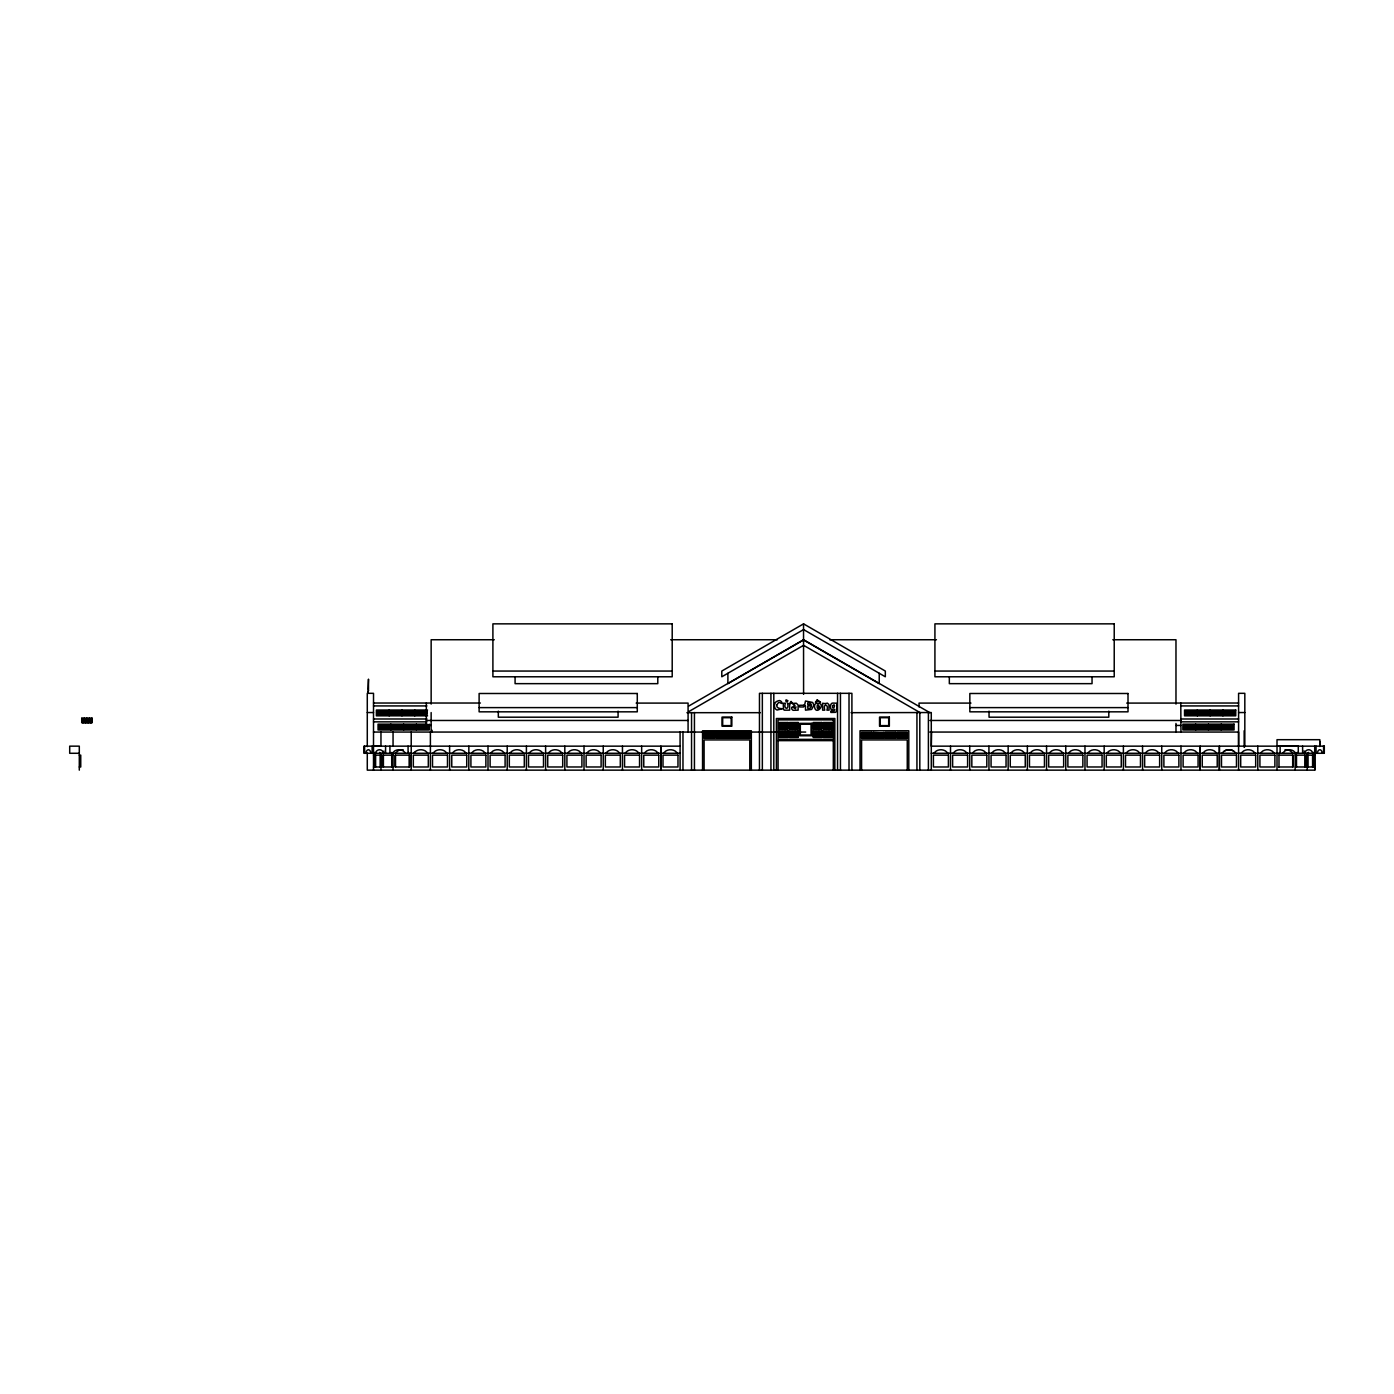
<?xml version="1.0" encoding="UTF-8"?>
<svg xmlns="http://www.w3.org/2000/svg" width="1394" height="1394" viewBox="0 0 1394 1394"><rect width="100%" height="100%" fill="white"/><g stroke="black" fill="none" stroke-linecap="round" stroke-linejoin="round"><path stroke-width="1.5" d="M411.213 732.059L411.213 770.15M727.825 738.228L727.825 737.687A2.352 2.352 0 0 0 730.404 737.687A2.352 2.352 0 0 0 732.965 737.687A2.352 2.352 0 0 0 735.544 737.687A2.352 2.352 0 0 0 738.123 737.687L727.825 738.228L727.825 732.46L738.123 732.93A2.352 2.352 0 0 1 735.544 732.93A2.352 2.352 0 0 1 732.965 732.93A2.352 2.352 0 0 1 730.404 732.93A2.352 2.352 0 0 1 727.807 732.93M873.254 732.46L873.254 732.93A2.352 2.352 0 0 0 875.815 732.93A2.352 2.352 0 0 0 878.394 732.93A2.352 2.352 0 0 0 880.973 732.93A2.352 2.352 0 0 0 883.552 732.93L873.254 732.46L873.254 738.228L883.552 738.228L883.552 732.46M1277.009 770.15L1277.009 739.691L1319.839 739.691L1319.839 746.452L1319.839 741.416M367.284 753.091L367.284 770.15L1314.751 770.15L1314.699 752.15M896.969 738.228L896.969 732.46L907.267 732.46L907.267 738.228L896.987 737.687A2.352 2.352 0 0 0 899.548 737.687A2.352 2.352 0 0 0 902.127 737.687A2.352 2.352 0 0 0 904.706 737.687A2.352 2.352 0 0 0 907.267 737.687M931.558 732.059L931.297 746.156L1324.3 746.156L1324.3 753.283L931.297 753.283M365.559 753.283L366.605 750.948A9.061 3.537 -90 0 1 370.142 750.948L371.187 753.283M374.394 753.283L374.707 752.394M1308.182 753.283L1308.478 752.394M1317.016 753.283L1318.062 750.948A9.061 3.537 -90 0 1 1321.617 750.948L1322.645 753.283M375.003 753.283L376.676 750.948A9.061 5.698 -90 0 1 382.392 750.948L384.082 753.283M382.479 753.283L383.977 751.105M1296.664 753.283L1297.169 752.394M1304.139 753.283L1305.812 750.948A9.061 5.698 -90 0 1 1311.527 750.948L1313.2 753.283M392.184 753.283L394.711 750.948A9.061 8.556 -90 0 1 403.302 750.948L405.811 753.283M395.321 753.283L397.83 750.948A9.061 8.556 -90 0 1 403.249 749.798M1279.274 753.283L1280.006 752.394M1282.393 753.283L1284.919 750.948A9.061 8.556 -90 0 1 1293.51 750.948L1296.019 753.283M413.6 753.283L414.384 752.394M432.802 753.283L435.451 750.948A9.061 9.061 0 0 1 444.547 750.948L447.195 753.283M452.039 753.283L454.705 750.948A9.061 9.061 0 0 1 463.784 750.948L466.45 753.283M471.189 753.283L473.855 750.948A9.061 9.061 0 0 1 482.934 750.948L485.6 753.283M490.392 753.283L493.058 750.948A9.061 9.061 0 0 1 502.136 750.948L504.802 753.283M509.612 753.283L512.26 750.948A9.061 9.061 0 0 1 521.356 750.948L524.005 753.283M528.814 753.283L531.462 750.948A9.061 9.061 0 0 1 540.558 750.948L543.207 753.283M548.016 753.283L550.665 750.948A9.061 9.061 0 0 1 559.761 750.948L562.409 753.283M567.219 753.283L569.867 750.948A9.061 9.061 0 0 1 578.963 750.948L581.629 753.283M586.421 753.283L589.087 750.948A9.061 9.061 0 0 1 598.165 750.948L600.831 753.283M605.623 753.283L608.289 750.948A9.061 9.061 0 0 1 617.368 750.948L620.034 753.283M624.861 753.283L627.509 750.948A9.061 9.061 0 0 1 636.605 750.948L639.254 753.283M644.063 753.283L646.711 750.948A9.061 9.061 0 0 1 655.807 750.948L658.456 753.283M663.283 753.283L665.949 750.948A9.061 9.061 0 0 1 675.027 750.948L677.693 753.283M933.684 753.283L936.35 750.948A9.061 9.061 0 0 1 945.428 750.948L948.094 753.283M952.921 753.283L955.57 750.948A9.061 9.061 0 0 1 964.665 750.948L967.331 753.283M972.123 753.283L974.772 750.948A9.061 9.061 0 0 1 983.868 750.948L986.534 753.283M991.343 753.283L994.009 750.948A9.061 9.061 0 0 1 1003.105 750.948L1005.754 753.283M1010.545 753.283L1013.211 750.948A9.061 9.061 0 0 1 1022.307 750.948L1024.956 753.283M1029.765 753.283L1032.414 750.948A9.061 9.061 0 0 1 1041.51 750.948L1044.158 753.283M1048.968 753.283L1051.634 750.948A9.061 9.061 0 0 1 1060.712 750.948L1063.378 753.283M1068.17 753.283L1070.836 750.948A9.061 9.061 0 0 1 1079.914 750.948L1082.58 753.283M1087.372 753.283L1090.038 750.948A9.061 9.061 0 0 1 1099.117 750.948L1101.783 753.283M1106.575 753.283L1109.241 750.948A9.061 9.061 0 0 1 1118.319 750.948L1120.985 753.283M1125.777 753.283L1128.443 750.948A9.061 9.061 0 0 1 1137.539 750.948L1140.187 753.283M1144.944 753.283L1147.593 750.948A9.061 9.061 0 0 1 1156.689 750.948L1159.338 753.283M1164.182 753.283L1166.848 750.948A9.061 9.061 0 0 1 1175.926 750.948L1178.592 753.283M1183.384 753.283L1186.05 750.948A9.061 9.061 0 0 1 1195.128 750.948L1197.794 753.283M1202.534 753.283L1205.2 750.948A9.061 9.061 0 0 1 1214.279 750.948L1216.945 753.283M1221.789 753.283L1224.437 750.948A9.061 9.061 0 0 1 1233.533 750.948L1236.182 753.283M1240.991 753.283L1243.64 750.948A9.061 9.061 0 0 1 1252.736 750.948L1255.384 753.283M1260.193 753.283L1262.859 750.948A9.061 9.061 0 0 1 1271.938 750.948L1274.604 753.283M414.384 752.394L416.266 750.948A9.061 9.061 0 0 1 425.362 750.948L428.01 753.283M749.763 733.035L749.798 733.017A2.352 2.352 0 0 1 747.358 732.93A2.352 2.352 0 0 1 744.779 732.93A2.352 2.352 0 0 1 742.218 732.93A2.335 2.335 0 0 1 739.656 732.948A2.352 2.352 0 0 0 742.2 732.93M749.937 733.418L749.763 733.505A2.352 2.352 0 0 1 747.358 733.418A2.352 2.352 0 0 1 744.779 733.418A2.352 2.352 0 0 1 742.218 733.418A2.335 2.335 0 0 1 739.656 733.418M749.937 734.359L749.763 734.446A2.352 2.352 0 0 1 747.358 734.359A2.352 2.352 0 0 1 744.779 734.359A2.37 2.37 0 0 1 742.2 734.359M749.937 734.83L749.763 734.934A2.352 2.352 0 0 1 747.358 734.847A2.352 2.352 0 0 1 744.779 734.83A2.352 2.352 0 0 1 742.218 734.83A2.335 2.335 0 0 1 739.656 734.847M749.937 735.805L749.763 735.91A2.352 2.352 0 0 1 747.358 735.805A2.352 2.352 0 0 1 744.779 735.805L744.623 735.91A2.352 2.352 0 0 1 742.218 735.805A2.352 2.352 0 0 1 739.656 735.823M749.937 736.293L749.763 736.38A2.352 2.352 0 0 1 747.358 736.293A2.352 2.352 0 0 1 744.779 736.293A2.352 2.352 0 0 1 742.218 736.293A2.335 2.335 0 0 1 739.656 736.293M749.937 737.199L749.763 737.304A2.352 2.352 0 0 1 747.358 737.217A2.352 2.352 0 0 1 744.779 737.199A2.352 2.352 0 0 1 742.218 737.217A2.352 2.352 0 0 1 739.639 737.217M749.937 737.687L749.763 737.792A2.352 2.352 0 0 1 747.358 737.687A2.352 2.352 0 0 1 744.779 737.687A2.352 2.352 0 0 1 742.218 737.687A2.335 2.335 0 0 1 739.656 737.705M895.384 732.93L895.436 732.895A2.352 2.352 0 0 1 892.805 732.93A2.352 2.352 0 0 1 890.243 732.93A2.352 2.352 0 0 1 887.664 732.93A2.352 2.352 0 0 1 885.085 732.93M895.384 733.418L895.436 733.383A2.352 2.352 0 0 1 892.805 733.418A2.352 2.352 0 0 1 890.243 733.418A2.352 2.352 0 0 1 887.664 733.418A2.352 2.352 0 0 1 885.085 733.418M895.384 734.359L895.436 734.324A2.352 2.352 0 0 1 892.805 734.359A2.352 2.352 0 0 1 890.243 734.359A2.352 2.352 0 0 1 887.664 734.359A2.352 2.352 0 0 1 885.085 734.359M895.384 734.83L895.436 734.795A2.352 2.352 0 0 1 892.805 734.83A2.352 2.352 0 0 1 890.243 734.83A2.352 2.352 0 0 1 887.664 734.83A2.352 2.352 0 0 1 885.085 734.83M895.384 735.805L895.436 735.771A2.352 2.352 0 0 1 892.805 735.805A2.352 2.352 0 0 1 890.4 735.91L890.243 735.805A2.352 2.352 0 0 1 887.664 735.805A2.352 2.352 0 0 1 885.085 735.805M895.384 736.293L895.436 736.259A2.352 2.352 0 0 1 892.805 736.293A2.352 2.352 0 0 1 890.243 736.293A2.352 2.352 0 0 1 887.664 736.293A2.352 2.352 0 0 1 885.085 736.276M895.436 737.182L895.384 737.199A2.352 2.352 0 0 1 892.805 737.217A2.352 2.352 0 0 1 890.243 737.199A2.352 2.352 0 0 1 887.664 737.199A2.352 2.352 0 0 1 885.085 737.199M895.384 737.687L895.436 737.653A2.352 2.352 0 0 1 892.805 737.687A2.352 2.352 0 0 1 890.243 737.687A2.352 2.352 0 0 1 887.664 737.687A2.352 2.352 0 0 1 885.085 737.687M803.589 623.85L721.796 671.054L721.796 676.787L803.589 629.583L885.329 676.787L885.329 671.054L803.536 623.85L803.589 694.317M688.566 706.148L803.589 639.741L929.885 712.683M688.81 711.585L803.589 645.317L920.197 712.683M711.654 733.035L711.829 732.93A2.352 2.352 0 0 0 714.39 732.93M711.654 737.304L711.829 737.217A2.352 2.352 0 0 0 714.39 737.199M1323.376 746.156L1324.3 746.156M494.295 639.741L431.147 639.741L431.147 704.092M670.671 639.741L777.382 639.741M829.744 639.741L936.454 639.741M1112.83 639.741L1175.978 639.741L1175.978 704.092M492.901 671.054L672.204 671.054M934.921 671.054L1114.224 671.054M373.522 703.029L480.407 703.029M636.152 703.099L688.078 703.099L688.078 732.059M970.973 703.099L919.047 703.099L919.047 706.967M1126.718 703.099L1238.586 703.029M373.522 705.922L426.878 705.922M1180.962 705.922L1238.586 705.922M479.118 707.612L637.285 707.612M969.841 707.612L1128.007 707.612M427.557 710.034L376.38 710.034L376.38 715.819L427.557 715.819M377.199 711.498L388.334 711.498M389.989 711.498L401.123 711.498M402.779 711.498L413.913 711.498M415.569 711.498L426.703 711.498M1185.405 711.498L1196.54 711.498M1198.195 711.498L1209.33 711.498M1210.985 711.498L1222.12 711.498M1223.775 711.498L1234.91 711.498M377.199 711.846L388.334 711.846M389.989 711.846L401.123 711.846M402.779 711.846L413.913 711.846M415.569 711.846L426.703 711.846M1185.405 711.846L1196.54 711.846M1198.195 711.846L1209.33 711.846M1210.985 711.846L1222.12 711.846M1223.775 711.846L1234.91 711.846M367.284 712.543L373.522 712.543M377.199 712.683L388.334 712.683M389.989 712.683L401.123 712.683M402.779 712.683L413.913 712.683M415.569 712.683L426.703 712.683M686.928 712.683L760.375 712.683M851.072 712.683L931.279 712.543L931.297 770.15M1185.405 712.683L1196.54 712.683M1198.195 712.683L1209.33 712.683M1210.985 712.683L1222.12 712.683M1223.775 712.683L1234.91 712.683M1238.586 712.543L1244.825 712.543M377.199 713.031L388.334 713.031M389.989 713.031L401.123 713.031M402.779 713.031L413.913 713.031M415.569 713.031L426.703 713.031M1185.405 713.031L1196.54 713.031M1198.195 713.031L1209.33 713.031M1210.985 713.031L1222.12 713.031M1223.775 713.031L1234.91 713.031M377.199 713.78L388.334 713.78M389.989 713.78L401.123 713.78M402.779 713.78L413.913 713.78M415.569 713.78L426.703 713.78M1185.405 713.78L1196.54 713.78M1198.195 713.78L1209.33 713.78M1210.985 713.78L1222.12 713.78M1223.775 713.78L1234.91 713.78M377.199 714.111L388.334 714.111M389.989 714.111L401.123 714.111M402.779 714.111L413.913 714.111M415.569 714.111L426.703 714.111M1185.405 714.111L1196.54 714.111M1198.195 714.111L1209.33 714.111M1210.985 714.111L1222.12 714.111M1223.775 714.111L1234.91 714.111M373.522 718.99L426.878 718.99M1180.962 718.99L1238.586 718.99M426.337 720.471L688.078 720.471M929.868 720.471L1180.788 720.471M373.522 721.848L426.878 721.848M1180.962 721.848L1238.586 721.848M427.104 724.148L378.053 724.148L378.053 729.933L429.23 729.933L429.23 724.148M431.129 725.403L426.337 725.455L426.337 703.029M1175.996 725.455L1180.788 725.42M378.872 725.612L390.006 725.612M391.662 725.612L402.796 725.612M404.452 725.612L415.586 725.612M417.242 725.612L428.376 725.612M1183.733 725.612L1194.867 725.612M1196.522 725.612L1207.657 725.612M1209.312 725.612L1220.447 725.612M1222.102 725.612L1233.237 725.612M378.872 725.96L390.006 725.96M391.662 725.96L402.796 725.96M404.452 725.96L415.586 725.96M417.242 725.96L428.376 725.96M1183.733 725.96L1194.867 725.96M1196.522 725.96L1207.657 725.96M1209.312 725.96L1220.447 725.96M1222.102 725.96L1233.237 725.96M378.872 726.797L390.006 726.797M391.662 726.797L402.796 726.797M404.452 726.797L415.586 726.797M417.242 726.797L428.376 726.797M1183.733 726.797L1194.867 726.797M1196.522 726.797L1207.657 726.797M1209.312 726.797L1220.447 726.797M1222.102 726.797L1233.237 726.797M378.872 727.145L390.006 727.145M391.662 727.145L402.796 727.145M404.452 727.145L415.586 727.145M417.242 727.145L428.376 727.145M1183.733 727.145L1194.867 727.145M1196.522 727.145L1207.657 727.145M1209.312 727.145L1220.447 727.145M1222.102 727.145L1233.237 727.145M378.872 727.895L390.006 727.895M391.662 727.895L402.796 727.895M404.452 727.895L415.586 727.895M417.242 727.895L428.376 727.895M1183.733 727.895L1194.867 727.895M1196.522 727.895L1207.657 727.895M1209.312 727.895L1220.447 727.895M1222.102 727.895L1233.237 727.895M378.872 728.226L390.006 728.226M391.662 728.226L402.796 728.226M404.452 728.226L415.586 728.226M417.242 728.226L428.376 728.226M1183.733 728.226L1194.867 728.226M1196.522 728.226L1207.657 728.226M1209.312 728.226L1220.447 728.226M1222.102 728.226L1233.237 728.226M373.505 732.059L805.68 732.059M929.781 732.059L1238.586 732.059L1238.586 746.156M778.061 740.632L833.316 740.632M680.098 746.156L363.904 746.156L363.904 753.283L680.098 753.283M373.505 746.156L380.963 746.156L380.963 732.059M1277.009 746.156L1298.284 746.156L1298.284 753.283M79.301 753.283L69.7 753.283L69.7 746.156L79.301 746.156L79.301 770.15M79.301 755.147L80.747 755.147L80.747 766.979L79.301 766.979M373.505 755.147L381.468 755.147M392.847 755.147L382.287 755.147L382.287 766.979L392.847 766.979M1278.525 755.147L1293.162 755.147L1293.162 766.979L1278.525 766.979M1295.374 755.147L1305.917 755.147L1305.917 766.979L1295.374 766.979M1306.736 755.147L1314.699 755.147M373.505 766.979L381.468 766.979M1306.736 766.979L1314.699 766.979M896.987 732.93A2.352 2.352 0 0 0 899.548 732.93A2.352 2.352 0 0 0 902.127 732.93L902.301 733.035M896.987 734.359A2.352 2.352 0 0 0 899.548 734.359A2.352 2.352 0 0 0 902.127 734.359L902.301 734.446M873.254 734.359A2.352 2.352 0 0 0 875.815 734.359A2.352 2.352 0 0 0 878.394 734.359L878.568 734.446M861.579 733.017L861.614 733.035A2.352 2.352 0 0 0 864.019 732.93A2.352 2.352 0 0 0 866.58 732.93A2.352 2.352 0 0 0 869.159 732.93A2.335 2.335 0 0 0 871.72 732.948A2.352 2.352 0 0 1 869.159 732.93M861.44 733.418L861.614 733.505A2.352 2.352 0 0 0 864.019 733.418A2.352 2.352 0 0 0 866.58 733.418A2.352 2.352 0 0 0 869.159 733.418A2.335 2.335 0 0 0 871.72 733.418M861.44 734.359L861.614 734.446A2.352 2.352 0 0 0 864.019 734.359A2.352 2.352 0 0 0 866.58 734.359M861.44 734.83L861.614 734.934A2.352 2.352 0 0 0 864.019 734.83A2.352 2.352 0 0 0 866.58 734.83A2.352 2.352 0 0 0 869.159 734.83A2.335 2.335 0 0 0 871.72 734.847M861.44 735.805L861.614 735.91A2.352 2.352 0 0 0 864.019 735.805A2.352 2.352 0 0 0 866.58 735.805A2.352 2.352 0 0 0 869.159 735.805A2.352 2.352 0 0 0 871.72 735.823M861.44 736.293L861.614 736.38A2.352 2.352 0 0 0 864.019 736.293A2.352 2.352 0 0 0 866.58 736.293A2.352 2.352 0 0 0 869.159 736.293A2.335 2.335 0 0 0 871.72 736.293M861.44 737.199L861.614 737.304A2.352 2.352 0 0 0 864.019 737.217A2.352 2.352 0 0 0 866.58 737.217A2.352 2.352 0 0 0 869.159 737.199A2.335 2.335 0 0 0 871.72 737.217M861.44 737.687L861.614 737.792A2.352 2.352 0 0 0 864.019 737.687A2.352 2.352 0 0 0 866.58 737.687A2.352 2.352 0 0 0 869.159 737.687A2.335 2.335 0 0 0 871.72 737.705M715.924 732.895L715.993 732.93A2.352 2.352 0 0 0 718.555 732.93A2.352 2.352 0 0 0 721.134 732.93A2.352 2.352 0 0 0 723.713 732.93A2.352 2.352 0 0 0 726.274 732.93M715.924 733.383L715.993 733.418A2.352 2.352 0 0 0 718.555 733.418A2.352 2.352 0 0 0 721.134 733.418A2.352 2.352 0 0 0 723.713 733.418A2.352 2.352 0 0 0 726.274 733.418M715.993 734.359L715.924 734.324A2.352 2.352 0 0 0 718.555 734.359A2.352 2.352 0 0 0 721.134 734.359A2.352 2.352 0 0 0 723.713 734.359A2.352 2.352 0 0 0 726.274 734.359M715.924 734.795L715.993 734.83A2.352 2.352 0 0 0 718.555 734.83A2.352 2.352 0 0 0 721.134 734.83A2.352 2.352 0 0 0 723.713 734.83A2.352 2.352 0 0 0 726.274 734.83M715.924 735.771L715.993 735.805A2.352 2.352 0 0 0 718.555 735.805A2.352 2.352 0 0 0 721.134 735.805A2.352 2.352 0 0 0 723.713 735.805A2.352 2.352 0 0 0 726.274 735.805M715.924 736.259L715.993 736.293A2.352 2.352 0 0 0 718.555 736.293A2.352 2.352 0 0 0 721.134 736.293A2.352 2.352 0 0 0 723.713 736.293A2.352 2.352 0 0 0 726.274 736.293M715.924 737.182L715.993 737.199A2.352 2.352 0 0 0 718.555 737.199A2.352 2.352 0 0 0 721.134 737.199A2.352 2.352 0 0 0 723.713 737.199A2.352 2.352 0 0 0 726.274 737.199M715.924 737.653L715.993 737.687A2.352 2.352 0 0 0 718.555 737.687A2.352 2.352 0 0 0 721.134 737.687A2.352 2.352 0 0 0 723.713 737.687A2.352 2.352 0 0 0 726.274 737.687M1304.07 750.948L1305.742 753.283M1292.9 753.283L1290.374 750.948A9.061 8.556 -90 0 0 1284.954 749.798M408.198 752.394L408.93 753.283M391.052 752.394L391.54 753.283M1313.496 752.394L1313.81 753.283M379.726 752.394L380.022 753.283M883.552 738.228L883.552 737.687A2.352 2.352 0 0 1 880.973 737.687A2.352 2.352 0 0 1 878.394 737.687A2.352 2.352 0 0 1 875.833 737.687A2.352 2.352 0 0 1 873.254 737.687L873.254 738.228M1323.586 746.156L1323.586 753.283M1316.075 746.156L1316.075 753.283M1314.716 746.156L1314.751 770.15M1313.915 755.147L1313.915 766.979M1312.59 755.147L1312.59 766.979M1308.06 755.147L1308.06 766.979M1307.241 753.283L1307.241 770.15M1304.801 755.147L1304.801 766.979M1302.623 746.156L1302.623 753.283M1296.49 755.147L1296.49 766.979M1295.165 753.283L1295.165 770.15M1292.691 755.147L1292.691 766.979M1280.128 746.156L1280.128 753.283M1278.995 755.147L1278.995 766.979M1257.789 746.156L1257.789 770.15M1244.825 746.679L1244.825 693.323L1238.586 693.323L1238.586 770.15M1244.162 730.77L1244.162 747.358M1222.921 710.034L1222.921 715.819M1221.249 724.148L1221.266 729.933M1210.131 710.034L1210.149 715.819M1208.459 724.148L1208.476 729.933M1197.341 710.034L1197.359 715.819M1195.669 724.148L1195.686 729.933M1180.788 703.029L1180.962 732.059M1180.979 746.156L1180.979 770.15M1175.978 723.451L1175.996 732.059M1161.742 746.156L1161.742 770.15M1142.54 746.156L1142.592 770.15M1123.39 746.156L1123.39 770.15M1108.805 711.149L1108.805 717.196L989.043 717.196L989.043 711.149M1104.17 746.156L1104.17 770.15M1092.042 677.414L1092.042 683.652L949.331 683.652L949.331 677.414M1084.968 746.156L1084.968 770.15M1065.765 746.156L1065.765 770.15M1046.563 746.156L1046.563 770.15M1027.361 746.156L1027.361 770.15M1008.158 746.156L1008.158 770.15M988.921 746.156L988.956 770.15M969.719 746.156L969.719 770.15M950.516 746.156L950.499 770.15M928.404 712.543L928.404 770.15M919.813 712.543L919.813 770.15M916.938 712.543L916.938 770.15M908.801 770.15L908.801 730.77L860.028 730.77L860.028 770.15M907.267 770.15L907.267 739.918L861.579 739.918L861.579 770.15M879.231 673.285L879.231 683.652L803.536 639.951L727.895 683.652L727.895 673.285M851.908 770.15L851.908 693.323L759.469 693.323L759.469 770.15M849.016 693.323L849.016 770.15M840.443 693.323L840.443 770.15M837.55 693.323L837.55 770.15M834.832 770.15L834.832 718.502L776.388 718.502L776.388 770.15M833.316 740.406L833.316 770.15M778.061 740.406L778.061 770.15M773.809 693.323L773.809 770.15M770.934 693.323L770.934 770.15M762.344 693.323L762.344 770.15M751.331 770.15L751.331 730.77L702.559 730.77L702.559 770.15M749.798 770.15L749.798 739.918L704.092 739.918L704.092 770.15M738.123 732.46L738.123 738.228M694.439 712.543L694.439 770.15M691.546 712.543L691.546 770.15M682.973 731.745L682.973 770.15M680.08 731.745L680.098 770.15M657.794 677.414L657.794 683.652L515.083 683.652L515.083 677.414M641.658 746.156L641.658 770.15M622.456 746.156L622.456 770.15M618.082 711.149L618.082 717.196L498.32 717.196L498.32 711.149M603.236 746.156L603.236 770.15M584.016 746.156L584.016 770.15M564.814 746.156L564.814 770.15M545.612 746.156L545.612 770.15M526.409 746.156L526.409 770.15M507.207 746.156L507.207 770.15M488.005 746.156L488.005 770.15M468.854 746.156L468.785 770.15M449.6 746.156L449.635 770.15M432.088 730.264L432.088 732.059M431.147 712.561L431.129 732.059M430.397 732.059L430.397 770.15M416.423 724.148L416.44 729.933M414.75 710.034L414.767 715.819M409.209 755.147L409.209 766.979M408.076 746.156L408.076 753.283M403.65 724.148L403.633 729.933M401.977 710.034L401.96 715.819M395.513 755.147L395.513 766.979M393.056 732.059L393.056 746.156M393.056 753.283L393.038 770.15M391.714 755.147L391.714 766.979M390.843 724.148L390.86 729.933M389.919 746.156L389.919 753.283M389.187 710.034L389.187 715.819M385.58 746.156L385.58 753.283M383.402 755.147L383.402 766.979M380.963 753.283L380.963 770.15M380.144 755.147L380.144 766.979M375.613 755.147L375.613 766.979M374.289 755.147L374.289 766.979M373.505 770.15L373.522 693.323L367.284 693.323L367.284 746.679M372.128 746.156L372.128 753.283M368.486 689.647L368.486 679.157L367.999 689.647M364.618 746.156L364.618 753.283M1224.437 750.948A9.061 9.061 0 0 1 1233.533 750.948M704.092 737.687A2.352 2.352 0 0 0 706.671 737.687A2.352 2.352 0 0 0 709.25 737.687A2.352 2.352 0 0 0 711.811 737.687A2.352 2.352 0 0 0 714.39 737.687M704.092 734.359A2.352 2.352 0 0 0 706.671 734.359A2.352 2.352 0 0 0 709.25 734.359A2.352 2.352 0 0 0 711.654 734.446L711.829 734.359A2.352 2.352 0 0 0 714.39 734.359M714.39 734.83A2.352 2.352 0 0 1 711.811 734.83A2.352 2.352 0 0 1 709.25 734.83A2.352 2.352 0 0 1 706.671 734.83A2.352 2.352 0 0 1 704.092 734.83M704.092 737.199A2.352 2.352 0 0 0 706.671 737.217A2.352 2.352 0 0 0 709.25 737.199A2.352 2.352 0 0 0 711.811 737.199M714.39 735.805A2.352 2.352 0 0 1 711.829 735.805L711.654 735.91A2.352 2.352 0 0 1 709.25 735.805A2.352 2.352 0 0 1 706.671 735.805A2.352 2.352 0 0 1 704.092 735.805M704.092 736.293A2.352 2.352 0 0 0 706.671 736.293A2.352 2.352 0 0 0 709.25 736.293A2.352 2.352 0 0 0 711.811 736.293A2.352 2.352 0 0 0 714.39 736.293M704.092 733.418A2.352 2.352 0 0 0 706.671 733.418A2.352 2.352 0 0 0 709.25 733.418A2.352 2.352 0 0 0 711.811 733.418A2.352 2.352 0 0 0 714.39 733.418M704.092 732.93A2.352 2.352 0 0 0 706.671 732.93A2.352 2.352 0 0 0 709.25 732.93A2.352 2.352 0 0 0 711.811 732.93M727.807 734.359A2.352 2.352 0 0 0 730.404 734.359A2.352 2.352 0 0 0 732.965 734.359A2.352 2.352 0 0 0 735.544 734.359A2.352 2.352 0 0 0 738.123 734.359M738.123 734.83A2.352 2.352 0 0 1 735.544 734.83A2.352 2.352 0 0 1 732.965 734.83A2.352 2.352 0 0 1 730.404 734.83A2.352 2.352 0 0 1 727.825 734.83M727.807 737.199A2.352 2.352 0 0 0 730.404 737.199A2.352 2.352 0 0 0 732.965 737.199A2.352 2.352 0 0 0 735.544 737.199A2.352 2.352 0 0 0 738.123 737.199M738.123 735.805A2.352 2.352 0 0 1 735.544 735.805A2.352 2.352 0 0 1 732.965 735.805A2.352 2.352 0 0 1 730.404 735.805A2.352 2.352 0 0 1 727.825 735.805M727.825 736.293A2.352 2.352 0 0 0 730.404 736.293A2.352 2.352 0 0 0 732.965 736.293A2.352 2.352 0 0 0 735.544 736.293A2.352 2.352 0 0 0 738.123 736.293M727.825 733.418A2.352 2.352 0 0 0 730.404 733.418A2.352 2.352 0 0 0 732.965 733.418A2.352 2.352 0 0 0 735.544 733.418A2.352 2.352 0 0 0 738.123 733.418M742.2 734.359A2.352 2.352 0 0 1 739.639 734.359M902.145 734.359A2.352 2.352 0 0 0 904.706 734.359A2.352 2.352 0 0 0 907.267 734.359M896.987 734.83A2.352 2.352 0 0 0 899.548 734.847A2.352 2.352 0 0 0 902.127 734.83A2.352 2.352 0 0 0 904.706 734.83A2.352 2.352 0 0 0 907.267 734.83M907.267 737.199A2.352 2.352 0 0 1 904.706 737.217A2.37 2.37 0 0 1 902.11 737.199A2.352 2.352 0 0 1 899.548 737.199A2.352 2.352 0 0 1 896.969 737.199L896.969 736.276A2.352 2.352 0 0 0 899.548 736.293A2.352 2.352 0 0 0 902.127 736.293A2.352 2.352 0 0 0 904.706 736.293A2.352 2.352 0 0 0 907.267 736.293M896.987 735.805A2.352 2.352 0 0 0 899.548 735.805A2.352 2.352 0 0 0 902.127 735.805L902.301 735.91A2.352 2.352 0 0 0 904.706 735.805A2.352 2.352 0 0 0 907.267 735.805M907.267 733.418A2.352 2.352 0 0 1 904.706 733.418A2.352 2.352 0 0 1 902.127 733.418A2.352 2.352 0 0 1 899.548 733.418A2.352 2.352 0 0 1 896.987 733.418M907.267 732.93A2.352 2.352 0 0 1 904.706 732.93A2.352 2.352 0 0 1 902.127 732.93M878.412 734.359A2.352 2.352 0 0 0 880.973 734.359A2.352 2.352 0 0 0 883.552 734.359M873.254 734.83A2.352 2.352 0 0 0 875.815 734.847A2.352 2.352 0 0 0 878.394 734.83A2.352 2.352 0 0 0 880.973 734.83A2.352 2.352 0 0 0 883.552 734.83M883.552 737.199A2.352 2.352 0 0 1 880.973 737.217A2.37 2.37 0 0 1 878.394 737.199A2.352 2.352 0 0 1 875.833 737.199A2.352 2.352 0 0 1 873.254 737.199M873.254 735.805A2.352 2.352 0 0 0 875.815 735.805A2.352 2.352 0 0 0 878.394 735.805L878.568 735.91A2.352 2.352 0 0 0 880.973 735.805A2.352 2.352 0 0 0 883.552 735.805M883.552 736.293A2.352 2.352 0 0 1 880.973 736.293A2.352 2.352 0 0 1 878.394 736.293A2.352 2.352 0 0 1 875.833 736.293A2.352 2.352 0 0 1 873.254 736.276M883.552 733.418A2.352 2.352 0 0 1 880.973 733.418A2.352 2.352 0 0 1 878.394 733.418A2.352 2.352 0 0 1 875.833 733.418A2.352 2.352 0 0 1 873.254 733.418M869.159 734.359A2.352 2.352 0 0 1 866.58 734.359M871.72 734.359A2.335 2.335 0 0 1 869.159 734.359M821.955 736.799A2.805 2.805 0 0 1 818.923 736.816A2.805 2.805 0 0 1 816.117 736.938A2.788 2.788 0 0 1 813.277 736.816M821.955 734.603A2.805 2.805 0 0 1 818.923 734.621A2.805 2.805 0 0 1 816.117 734.743A2.788 2.788 0 0 1 813.277 734.621M821.955 733.558A2.805 2.805 0 0 1 818.923 733.575A2.805 2.805 0 0 1 816.117 733.697A2.788 2.788 0 0 1 813.277 733.592M813.277 731.519A2.788 2.788 0 0 0 816.065 731.623A2.805 2.805 0 0 0 818.923 731.501A2.805 2.805 0 0 0 821.955 731.484M821.955 736.241A2.805 2.805 0 0 1 818.923 736.259A2.805 2.805 0 0 1 816.117 736.363A2.788 2.788 0 0 1 813.277 736.259M821.955 735.161A2.805 2.805 0 0 1 818.923 735.178A2.805 2.805 0 0 1 816.117 735.3A2.788 2.788 0 0 1 813.277 735.196M821.955 733A2.805 2.805 0 0 1 818.923 733.017A2.805 2.805 0 0 1 816.117 733.139A2.788 2.788 0 0 1 813.277 733.017M821.955 732.059A2.805 2.805 0 0 1 818.923 732.077A2.805 2.805 0 0 1 816.117 732.198A2.788 2.788 0 0 1 813.277 732.077M821.955 728.417A2.805 2.805 0 0 1 818.923 728.435A2.805 2.805 0 0 1 816.117 728.557A2.788 2.788 0 0 1 813.277 728.452M821.955 726.222A2.805 2.805 0 0 1 818.923 726.239A2.805 2.805 0 0 1 816.117 726.361A2.788 2.788 0 0 1 813.277 726.239M821.955 725.194A2.805 2.805 0 0 1 818.923 725.211A2.805 2.805 0 0 1 816.117 725.316A2.788 2.788 0 0 1 813.277 725.211M813.277 723.137A2.788 2.788 0 0 0 816.065 723.242A2.805 2.805 0 0 0 818.923 723.137A2.805 2.805 0 0 0 821.955 723.12M821.955 727.86A2.805 2.805 0 0 1 818.923 727.877A2.805 2.805 0 0 1 816.117 727.999A2.788 2.788 0 0 1 813.277 727.877M821.955 726.797A2.805 2.805 0 0 1 818.923 726.814A2.805 2.805 0 0 1 816.117 726.919A2.788 2.788 0 0 1 813.277 726.814M821.955 724.619A2.805 2.805 0 0 1 818.923 724.636A2.805 2.805 0 0 1 816.117 724.758A2.788 2.788 0 0 1 813.277 724.636M821.955 723.678A2.805 2.805 0 0 1 818.923 723.695A2.805 2.805 0 0 1 816.117 723.817A2.788 2.788 0 0 1 813.277 723.695M832.044 736.799A2.805 2.805 0 0 1 829.012 736.816A2.805 2.805 0 0 1 826.206 736.938A2.788 2.788 0 0 1 823.349 736.816M832.044 734.603A2.805 2.805 0 0 1 829.012 734.621A2.805 2.805 0 0 1 826.206 734.743A2.788 2.788 0 0 1 823.349 734.621M832.044 733.558A2.805 2.805 0 0 1 829.012 733.575A2.805 2.805 0 0 1 826.206 733.697A2.788 2.788 0 0 1 823.349 733.592M823.349 731.519A2.788 2.788 0 0 0 826.154 731.623A2.805 2.805 0 0 0 829.012 731.501A2.805 2.805 0 0 0 832.044 731.484M832.044 736.241A2.805 2.805 0 0 1 829.012 736.259A2.805 2.805 0 0 1 826.206 736.363A2.788 2.788 0 0 1 823.349 736.259M832.044 735.161A2.805 2.805 0 0 1 829.012 735.178A2.805 2.805 0 0 1 826.206 735.3A2.788 2.788 0 0 1 823.349 735.196M832.044 733A2.805 2.805 0 0 1 829.012 733.017A2.805 2.805 0 0 1 826.206 733.139A2.788 2.788 0 0 1 823.349 733.017M832.044 732.059A2.805 2.805 0 0 1 829.012 732.077A2.805 2.805 0 0 1 826.206 732.198A2.788 2.788 0 0 1 823.349 732.077M832.044 728.417A2.805 2.805 0 0 1 829.012 728.435A2.805 2.805 0 0 1 826.206 728.557A2.788 2.788 0 0 1 823.349 728.452M832.044 726.222A2.805 2.805 0 0 1 829.012 726.239A2.805 2.805 0 0 1 826.206 726.361A2.788 2.788 0 0 1 823.349 726.239M832.044 725.194A2.805 2.805 0 0 1 829.012 725.211A2.805 2.805 0 0 1 826.206 725.316A2.788 2.788 0 0 1 823.349 725.211M823.349 723.137A2.788 2.788 0 0 0 826.154 723.242A2.805 2.805 0 0 0 829.012 723.137A2.805 2.805 0 0 0 832.044 723.12M832.044 727.86A2.805 2.805 0 0 1 829.012 727.877A2.805 2.805 0 0 1 826.206 727.999A2.788 2.788 0 0 1 823.349 727.877M832.044 726.797A2.805 2.805 0 0 1 829.012 726.814A2.805 2.805 0 0 1 826.206 726.919A2.788 2.788 0 0 1 823.349 726.814M832.044 724.619A2.805 2.805 0 0 1 829.012 724.636A2.805 2.805 0 0 1 826.206 724.758A2.788 2.788 0 0 1 823.349 724.636M832.044 723.678A2.805 2.805 0 0 1 829.012 723.695A2.805 2.805 0 0 1 826.206 723.817A2.788 2.788 0 0 1 823.349 723.695M788.098 736.799A2.805 2.805 0 0 1 785.066 736.816A2.805 2.805 0 0 1 782.278 736.938A2.788 2.788 0 0 1 779.42 736.816M788.098 734.603A2.805 2.805 0 0 1 785.066 734.621A2.805 2.805 0 0 1 782.278 734.743A2.788 2.788 0 0 1 779.42 734.621M788.098 733.558A2.805 2.805 0 0 1 785.066 733.575A2.805 2.805 0 0 1 782.278 733.697A2.788 2.788 0 0 1 779.42 733.592M779.42 731.519A2.788 2.788 0 0 0 782.208 731.623A2.805 2.805 0 0 0 785.066 731.501A2.805 2.805 0 0 0 788.098 731.484M788.098 736.241A2.805 2.805 0 0 1 785.066 736.259A2.805 2.805 0 0 1 782.278 736.363A2.788 2.788 0 0 1 779.42 736.259M788.098 735.161A2.805 2.805 0 0 1 785.066 735.178A2.805 2.805 0 0 1 782.278 735.3A2.788 2.788 0 0 1 779.42 735.196M788.098 733A2.805 2.805 0 0 1 785.066 733.017A2.805 2.805 0 0 1 782.278 733.139A2.788 2.788 0 0 1 779.42 733.017M788.098 732.059A2.805 2.805 0 0 1 785.066 732.077A2.805 2.805 0 0 1 782.278 732.198A2.788 2.788 0 0 1 779.42 732.077M788.098 728.417A2.805 2.805 0 0 1 785.066 728.435A2.805 2.805 0 0 1 782.278 728.557A2.788 2.788 0 0 1 779.42 728.452M788.098 726.222A2.805 2.805 0 0 1 785.066 726.239A2.805 2.805 0 0 1 782.278 726.361A2.788 2.788 0 0 1 779.42 726.239M788.098 725.194A2.805 2.805 0 0 1 785.066 725.211A2.805 2.805 0 0 1 782.278 725.316A2.788 2.788 0 0 1 779.42 725.211M779.42 723.137A2.788 2.788 0 0 0 782.208 723.242A2.805 2.805 0 0 0 785.066 723.137A2.805 2.805 0 0 0 788.098 723.12M788.098 727.86A2.805 2.805 0 0 1 785.066 727.877A2.805 2.805 0 0 1 782.278 727.999A2.788 2.788 0 0 1 779.42 727.877M788.098 726.797A2.805 2.805 0 0 1 785.066 726.814A2.805 2.805 0 0 1 782.278 726.919A2.788 2.788 0 0 1 779.42 726.814M788.098 724.619A2.805 2.805 0 0 1 785.066 724.636A2.805 2.805 0 0 1 782.278 724.758A2.788 2.788 0 0 1 779.42 724.636M788.098 723.678A2.805 2.805 0 0 1 785.066 723.695A2.805 2.805 0 0 1 782.278 723.817A2.788 2.788 0 0 1 779.42 723.695M798.187 736.799A2.805 2.805 0 0 1 795.155 736.816A2.805 2.805 0 0 1 792.35 736.938A2.788 2.788 0 0 1 789.509 736.816M798.187 734.603A2.805 2.805 0 0 1 795.155 734.621A2.805 2.805 0 0 1 792.35 734.743A2.788 2.788 0 0 1 789.509 734.621M798.187 733.558A2.805 2.805 0 0 1 795.155 733.575A2.805 2.805 0 0 1 792.35 733.697A2.788 2.788 0 0 1 789.509 733.592M789.509 731.519A2.788 2.788 0 0 0 792.297 731.623A2.805 2.805 0 0 0 795.155 731.501A2.805 2.805 0 0 0 798.187 731.484M798.187 736.241A2.805 2.805 0 0 1 795.155 736.259A2.805 2.805 0 0 1 792.35 736.363A2.788 2.788 0 0 1 789.509 736.259M798.187 735.161A2.805 2.805 0 0 1 795.155 735.178A2.805 2.805 0 0 1 792.35 735.3A2.788 2.788 0 0 1 789.509 735.196M798.187 733A2.805 2.805 0 0 1 795.155 733.017A2.805 2.805 0 0 1 792.35 733.139A2.788 2.788 0 0 1 789.509 733.017M798.187 732.059A2.805 2.805 0 0 1 795.155 732.077A2.805 2.805 0 0 1 792.35 732.198A2.788 2.788 0 0 1 789.509 732.077M798.187 728.417A2.805 2.805 0 0 1 795.155 728.435A2.805 2.805 0 0 1 792.35 728.557A2.788 2.788 0 0 1 789.509 728.452M798.187 726.222A2.805 2.805 0 0 1 795.155 726.239A2.805 2.805 0 0 1 792.35 726.361A2.788 2.788 0 0 1 789.509 726.239M798.187 725.194A2.805 2.805 0 0 1 795.155 725.211A2.805 2.805 0 0 1 792.35 725.316A2.788 2.788 0 0 1 789.509 725.211M789.509 723.137A2.788 2.788 0 0 0 792.297 723.242A2.805 2.805 0 0 0 795.155 723.137A2.805 2.805 0 0 0 798.187 723.12M798.187 727.86A2.805 2.805 0 0 1 795.155 727.877A2.805 2.805 0 0 1 792.35 727.999A2.788 2.788 0 0 1 789.509 727.877M798.187 726.797A2.805 2.805 0 0 1 795.155 726.814A2.805 2.805 0 0 1 792.35 726.919A2.788 2.788 0 0 1 789.509 726.814M798.187 724.619A2.805 2.805 0 0 1 795.155 724.636A2.805 2.805 0 0 1 792.35 724.758A2.788 2.788 0 0 1 789.509 724.636M798.187 723.678A2.805 2.805 0 0 1 795.155 723.695A2.805 2.805 0 0 1 792.35 723.817A2.788 2.788 0 0 1 789.509 723.695M813.626 705.591L811.656 709.424L805.488 710.156L805.488 705.974L804.425 705.974L805.488 701.025L812.493 702.419A4.252 4.252 0 0 1 813.504 704.353L813.626 705.591M776.876 704.841C775.447 711.01 789.823 707.019 777.085 710.016A3.886 3.886 0 0 1 775.134 708.396C773.618 705.765 774.594 701.443 777.957 700.921C781.302 698.847 783.968 705.712 780.1 702.698A2.561 2.561 0 0 0 778.392 702.715L776.876 704.841M814.427 705.904C815.263 717.649 828.053 702.088 816.414 703.29A2.98 2.98 0 0 0 814.88 704.545L814.427 705.904M830.214 705.765L830.894 709.18L833.455 709.999A2.91 2.91 0 0 0 834.762 709.354C835.302 713.083 829.552 708.849 830.876 712.456L835.354 712.351A2.492 2.492 0 0 0 836.644 710.975L836.923 703.256L833.054 703.064A2.771 2.771 0 0 0 831.434 703.587L830.214 705.765M791.775 702.524L789.649 704.406L789.649 710.156L784.456 710.173A1.83 1.83 0 0 1 783.515 709.319L783.201 703.256L785.362 703.256C783.01 709.25 789.753 710.661 787.505 703.256C791.06 705.643 790.328 698.795 791.775 702.524M811.273 705.573L810.977 707.106A2.283 2.283 0 0 1 809.635 708.309L807.806 708.431L807.771 705.974L809.722 705.974L809.722 704.562L807.771 704.562C806.516 700.955 812.127 703.116 811.273 705.573M819.271 706.723C816.414 713.745 816.466 699.614 819.271 706.723M791.775 707.49L791.74 708.622A2.039 2.039 0 0 0 792.297 709.72A1.986 1.986 0 0 0 793.378 710.295L798.135 710.156L798.082 704.894L796.27 703.221L792.28 703.412C794.789 706.357 797.211 703.935 791.775 707.49M832.462 705.782C832.828 712.926 836.836 701.6 832.462 705.782M793.9 707.699L795.469 708.71L796.009 706.915L793.9 707.699M787.715 700.816C786.216 704.754 784.334 697.331 787.715 700.816M817.25 699.875L815.403 702.28L817.964 700.973L820.561 702.28L817.25 699.875M825.283 703.621L822.617 703.256L822.617 710.156L824.76 710.156C822.53 702.715 829.238 704.179 826.903 710.156L829.064 710.156L828.925 704.545L827.391 703.116L825.283 703.621M672.204 623.85L492.901 623.85L492.901 676.787L672.204 676.787L672.204 623.85M1114.224 623.85L934.921 623.85L934.921 676.787L1114.224 676.787L1114.224 623.85M368.486 690.361L367.999 692.034L368.486 690.361M637.285 693.498L479.118 693.498L479.118 711.829L637.285 711.829L637.285 693.498M1128.007 693.498L969.841 693.498L969.841 711.829L1128.007 711.829L1128.007 693.498M803.641 705.259L799.581 705.259L799.581 706.967L803.641 706.967L803.641 705.259M1235.729 710.034L1184.551 710.034L1184.551 715.819L1235.729 715.819L1235.729 710.034M388.334 710.818L377.199 710.818L377.199 715.174L388.334 715.174L388.334 710.818M401.123 710.818L389.989 710.818L389.989 715.174L401.123 715.174L401.123 710.818M413.913 710.818L402.779 710.818L402.779 715.174L413.913 715.174L413.913 710.818M426.703 710.818L415.569 710.818L415.569 715.174L426.703 715.174L426.703 710.818M1196.54 710.818L1185.405 710.818L1185.405 715.174L1196.54 715.174L1196.54 710.818M1209.33 710.818L1198.195 710.818L1198.195 715.174L1209.33 715.174L1209.33 710.818M1222.12 710.818L1210.985 710.818L1210.985 715.174L1222.12 715.174L1222.12 710.818M1234.91 710.818L1223.775 710.818L1223.775 715.174L1234.91 715.174L1234.91 710.818M731.833 717.091L722.04 717.091L722.04 726.204L731.833 726.204L731.833 717.091M889.337 717.091L879.544 717.091L879.544 726.204L889.337 726.204L889.337 717.091M731.17 717.701L722.684 717.701L722.684 725.612L731.17 725.612L731.17 717.701M888.692 717.701L880.189 717.701L880.189 725.612L888.692 725.612L888.692 717.701M833.316 719.879L778.061 719.879L778.061 739.378L833.316 739.378L833.316 719.879M788.115 722.51L779.42 722.51L779.42 729.062L788.115 729.062L788.115 722.51M798.187 722.51L789.509 722.51L789.509 729.062L798.187 729.062L798.187 722.51M821.955 722.51L813.277 722.51L813.277 729.062L821.955 729.062L821.955 722.51M832.044 722.51L823.366 722.51L823.366 729.062L832.044 729.062L832.044 722.51M811.9 723.364L799.564 723.364L799.564 735.753L811.9 735.753L811.9 723.364M811.064 724.253L800.33 724.253L800.33 735.004L811.064 735.004L811.064 724.253M1234.056 724.148L1182.879 724.148L1182.879 729.933L1234.056 729.933L1234.056 724.148M390.006 724.932L378.872 724.932L378.872 729.289L390.006 729.289L390.006 724.932M402.796 724.932L391.662 724.932L391.662 729.289L402.796 729.289L402.796 724.932M415.586 724.932L404.452 724.932L404.452 729.289L415.586 729.289L415.586 724.932M428.376 724.932L417.242 724.932L417.242 729.289L428.376 729.289L428.376 724.932M1194.867 724.932L1183.733 724.932L1183.733 729.289L1194.867 729.289L1194.867 724.932M1207.657 724.932L1196.522 724.932L1196.522 729.289L1207.657 729.289L1207.657 724.932M1220.447 724.932L1209.312 724.932L1209.312 729.289L1220.447 729.289L1220.447 724.932M1233.237 724.932L1222.102 724.932L1222.102 729.289L1233.237 729.289L1233.237 724.932M788.115 730.892L779.42 730.892L779.42 737.426L788.115 737.426L788.115 730.892M798.187 730.892L789.509 730.892L789.509 737.426L798.187 737.426L798.187 730.892M821.955 730.892L813.277 730.892L813.277 737.426L821.955 737.426L821.955 730.892M832.044 730.892L823.366 730.892L823.366 737.426L832.044 737.426L832.044 730.892M714.39 732.46L704.092 732.46L704.092 738.228L714.39 738.228L714.39 732.46M726.291 732.46L715.924 732.46L715.924 738.228L726.291 738.228L726.291 732.46M749.798 732.46L739.656 732.46L739.656 738.228L749.798 738.228L749.798 732.46M871.72 732.46L861.579 732.46L861.579 738.228L871.72 738.228L871.72 732.46M895.436 732.46L885.085 732.46L885.085 738.228L895.436 738.228L895.436 732.46M409.679 755.147L395.042 755.147L395.042 766.979L409.679 766.979L409.679 755.147M428.307 755.147L413.321 755.147L413.321 766.979L428.307 766.979L428.307 755.147M447.491 755.147L432.506 755.147L432.506 766.979L447.491 766.979L447.491 755.147M466.729 755.147L451.761 755.147L451.761 766.979L466.729 766.979L466.729 755.147M485.879 755.147L470.911 755.147L470.911 766.979L485.879 766.979L485.879 755.147M505.098 755.147L490.113 755.147L490.113 766.979L505.098 766.979L505.098 755.147M524.301 755.147L509.315 755.147L509.315 766.979L524.301 766.979L524.301 755.147M543.503 755.147L528.518 755.147L528.518 766.979L543.503 766.979L543.503 755.147M562.706 755.147L547.72 755.147L547.72 766.979L562.706 766.979L562.706 755.147M581.908 755.147L566.922 755.147L566.922 766.979L581.908 766.979L581.908 755.147M601.11 755.147L586.142 755.147L586.142 766.979L601.11 766.979L601.11 755.147M620.313 755.147L605.344 755.147L605.344 766.979L620.313 766.979L620.313 755.147M639.55 755.147L624.564 755.147L624.564 766.979L639.55 766.979L639.55 755.147M658.752 755.147L643.767 755.147L643.767 766.979L658.752 766.979L658.752 755.147M677.972 755.147L663.004 755.147L663.004 766.979L677.972 766.979L677.972 755.147M948.39 755.147L933.405 755.147L933.405 766.979L948.39 766.979L948.39 755.147M967.61 755.147L952.625 755.147L952.625 766.979L967.61 766.979L967.61 755.147M986.813 755.147L971.827 755.147L971.827 766.979L986.813 766.979L986.813 755.147M1006.05 755.147L991.064 755.147L991.064 766.979L1006.05 766.979L1006.05 755.147M1025.252 755.147L1010.267 755.147L1010.267 766.979L1025.252 766.979L1025.252 755.147M1044.454 755.147L1029.469 755.147L1029.469 766.979L1044.454 766.979L1044.454 755.147M1063.657 755.147L1048.671 755.147L1048.671 766.979L1063.657 766.979L1063.657 755.147M1082.859 755.147L1067.874 755.147L1067.874 766.979L1082.859 766.979L1082.859 755.147M1102.062 755.147L1087.076 755.147L1087.076 766.979L1102.062 766.979L1102.062 755.147M1121.264 755.147L1106.296 755.147L1106.296 766.979L1121.264 766.979L1121.264 755.147M1140.484 755.147L1125.498 755.147L1125.498 766.979L1140.484 766.979L1140.484 755.147M1159.634 755.147L1144.648 755.147L1144.648 766.979L1159.634 766.979L1159.634 755.147M1178.871 755.147L1163.885 755.147L1163.885 766.979L1178.871 766.979L1178.871 755.147M1198.073 755.147L1183.105 755.147L1183.105 766.979L1198.073 766.979L1198.073 755.147M1217.223 755.147L1202.255 755.147L1202.255 766.979L1217.223 766.979L1217.223 755.147M1236.478 755.147L1221.493 755.147L1221.493 766.979L1236.478 766.979L1236.478 755.147M1255.68 755.147L1240.695 755.147L1240.695 766.979L1255.68 766.979L1255.68 755.147M1274.883 755.147L1259.915 755.147L1259.915 766.979L1274.883 766.979L1274.883 755.147M1219.384 770.15L1219.384 746.156L1219.349 770.15M1200.199 770.15L1200.199 746.156L1200.129 770.15M660.878 770.15L660.878 746.156L660.861 770.15M92.004 718.346L92.004 717.858A2.352 2.352 0 0 1 89.443 717.858A2.37 2.37 0 0 1 86.864 717.875A2.352 2.352 0 0 1 84.285 717.858A2.352 2.352 0 0 1 81.723 717.858L81.706 718.346A2.352 2.352 0 0 0 84.285 718.346A2.352 2.352 0 0 0 86.864 718.346A2.352 2.352 0 0 0 89.443 718.346A2.352 2.352 0 0 0 92.004 718.346M92.004 719.757L92.004 719.287A2.352 2.352 0 0 1 89.443 719.287A2.352 2.352 0 0 1 86.864 719.287A2.352 2.352 0 0 1 84.285 719.287A2.352 2.352 0 0 1 81.723 719.287L81.706 719.757A2.352 2.352 0 0 0 84.285 719.774A2.352 2.352 0 0 0 86.864 719.774A2.352 2.352 0 0 0 89.443 719.757A2.352 2.352 0 0 0 92.004 719.774M92.004 721.221L92.004 720.733A2.352 2.352 0 0 1 89.443 720.733A2.352 2.352 0 0 1 86.864 720.733A2.352 2.352 0 0 1 84.285 720.733A2.352 2.352 0 0 1 81.723 720.733L81.706 721.203A2.352 2.352 0 0 0 84.285 721.221A2.352 2.352 0 0 0 86.864 721.221A2.352 2.352 0 0 0 89.443 721.221A2.352 2.352 0 0 0 92.004 721.221M92.004 722.615L92.004 722.144A2.352 2.352 0 0 1 89.443 722.144A2.352 2.352 0 0 1 86.864 722.144A2.352 2.352 0 0 1 84.285 722.144A2.352 2.352 0 0 1 81.723 722.127L81.706 722.615A2.352 2.352 0 0 0 84.285 722.615A2.352 2.352 0 0 0 86.864 722.615A2.352 2.352 0 0 0 89.443 722.615A2.352 2.352 0 0 0 92.004 722.615"/></g></svg>
